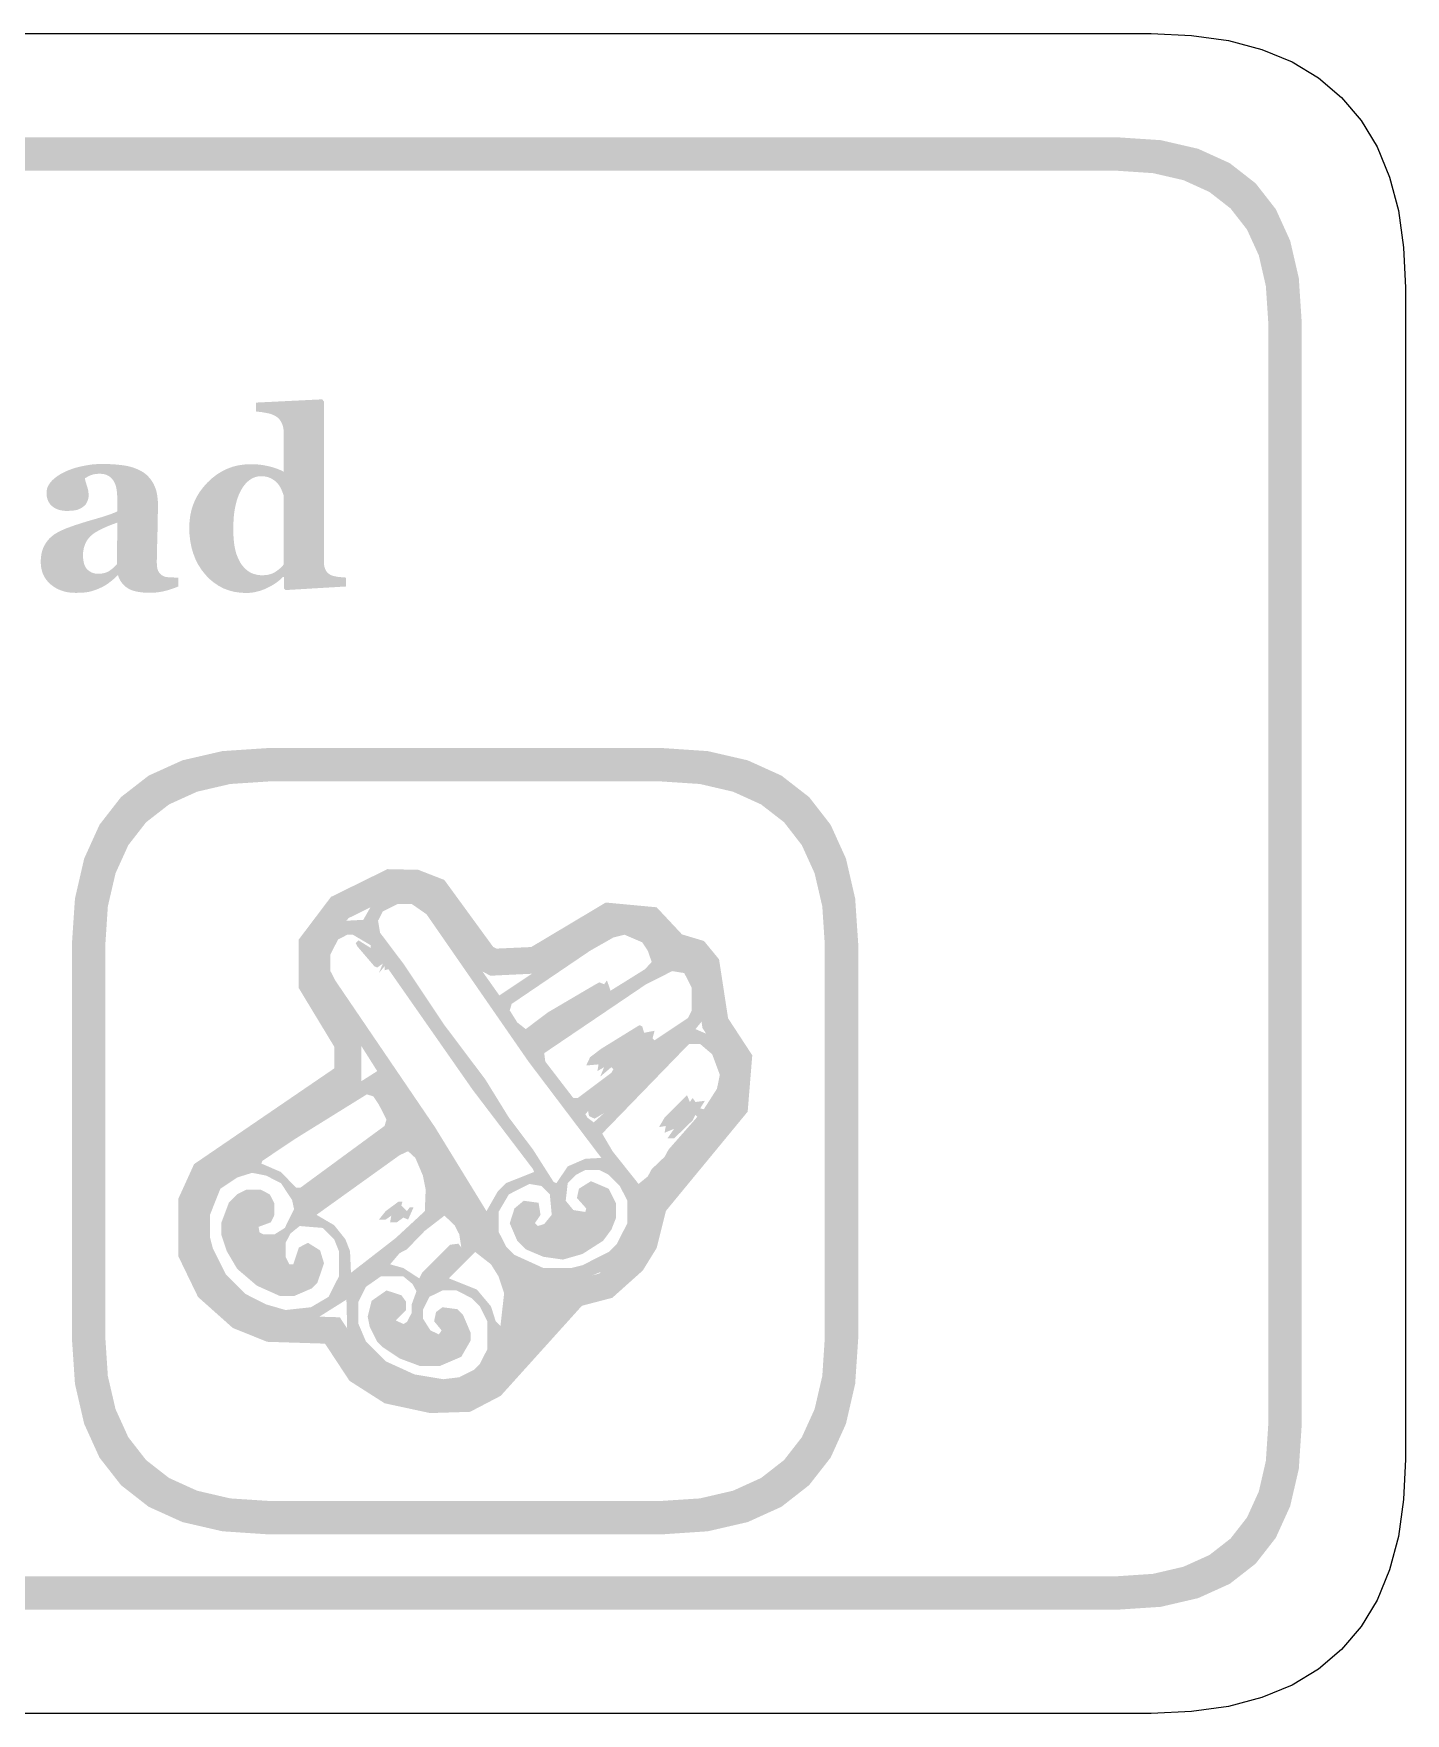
# Model space of a CAD drawing. Header units: millimetres. Extents: x 4 to 272, y 4 to 144.
# Drawn here: x 51.64 to 68.04, y 123.96 to 144.04 of the extents above; entities that cross this region are included whole.
import ezdxf

# ---------------------------------------------------------------- set-up
doc = ezdxf.new("R2010")
doc.units = ezdxf.units.MM
doc.layers.add('CUT', color=1, linetype='Continuous')
doc.layers.add('RASTER', color=7, linetype='Continuous')

msp = doc.modelspace()

# ---------------------------------------------------------------- hatches: boundary and pattern name
at = {"layer": 'RASTER'}
h = msp.add_hatch(color=7, dxfattribs=at)
h.paths.add_polyline_path([(5.2, 140.6), (5.234, 141.116), (5.337, 141.563), (5.509, 141.941), (5.75, 142.25), (6.059, 142.491), (6.438, 142.663), (6.884, 142.766), (7.4, 142.8), (64.6, 142.8), (65.116, 142.766), (65.563, 142.663), (65.941, 142.491), (66.25, 142.25), (66.491, 141.941), (66.663, 141.563), (66.766, 141.116), (66.8, 140.6), (66.8, 127.4), (66.766, 126.884), (66.663, 126.438), (66.491, 126.059), (66.25, 125.75), (65.941, 125.509), (65.563, 125.338), (65.116, 125.234), (64.6, 125.2), (7.4, 125.2), (6.884, 125.234), (6.438, 125.338), (6.059, 125.509), (5.75, 125.75), (5.509, 126.059), (5.337, 126.438), (5.234, 126.884), (5.2, 127.4)])
h.paths.add_polyline_path([(5.6, 140.6), (5.6, 127.4), (5.628, 126.978), (5.712, 126.613), (5.853, 126.303), (6.05, 126.05), (6.303, 125.853), (6.612, 125.713), (6.978, 125.628), (7.4, 125.6), (64.6, 125.6), (65.022, 125.628), (65.387, 125.713), (65.697, 125.853), (65.95, 126.05), (66.147, 126.303), (66.288, 126.613), (66.372, 126.978), (66.4, 127.4), (66.4, 140.6), (66.372, 141.022), (66.288, 141.388), (66.147, 141.697), (65.95, 141.95), (65.697, 142.147), (65.387, 142.288), (65.022, 142.372), (64.6, 142.4), (7.4, 142.4), (6.978, 142.372), (6.612, 142.288), (6.303, 142.147), (6.05, 141.95), (5.853, 141.697), (5.712, 141.388), (5.628, 141.022), (5.6, 140.6)])
h = msp.add_hatch(color=7, dxfattribs=at)
h.paths.add_polyline_path([(55.378, 137.431), (54.656, 137.388), (54.634, 137.409), (54.634, 137.544), (54.624, 137.546), (54.605, 137.527), (54.585, 137.509), (54.563, 137.491), (54.54, 137.474), (54.515, 137.457), (54.488, 137.441), (54.46, 137.426), (54.43, 137.411), (54.399, 137.397), (54.369, 137.386), (54.338, 137.376), (54.307, 137.368), (54.276, 137.361), (54.245, 137.357), (54.214, 137.354), (54.183, 137.353), (54.111, 137.357), (54.042, 137.367), (53.976, 137.384), (53.913, 137.408), (53.854, 137.439), (53.798, 137.477), (53.745, 137.521), (53.695, 137.573), (53.65, 137.63), (53.611, 137.691), (53.578, 137.756), (53.551, 137.825), (53.53, 137.898), (53.515, 137.975), (53.506, 138.056), (53.503, 138.141), (53.507, 138.217), (53.517, 138.29), (53.534, 138.361), (53.557, 138.428), (53.587, 138.493), (53.624, 138.555), (53.668, 138.615), (53.718, 138.671), (53.773, 138.723), (53.831, 138.768), (53.892, 138.806), (53.955, 138.837), (54.021, 138.862), (54.091, 138.879), (54.163, 138.889), (54.237, 138.893), (54.267, 138.892), (54.296, 138.891), (54.325, 138.889), (54.354, 138.886), (54.382, 138.882), (54.409, 138.877), (54.436, 138.872), (54.463, 138.866), (54.489, 138.859), (54.513, 138.851), (54.536, 138.844), (54.558, 138.836), (54.578, 138.828), (54.597, 138.82), (54.615, 138.811), (54.631, 138.802), (54.631, 139.281), (54.631, 139.294), (54.63, 139.308), (54.628, 139.321), (54.626, 139.333), (54.623, 139.346), (54.619, 139.358), (54.615, 139.371), (54.609, 139.383), (54.604, 139.394), (54.597, 139.405), (54.591, 139.415), (54.584, 139.425), (54.576, 139.434), (54.568, 139.442), (54.56, 139.45), (54.551, 139.457), (54.539, 139.464), (54.527, 139.472), (54.514, 139.478), (54.5, 139.484), (54.485, 139.49), (54.47, 139.495), (54.454, 139.499), (54.437, 139.503), (54.42, 139.506), (54.403, 139.509), (54.386, 139.512), (54.369, 139.515), (54.352, 139.517), (54.335, 139.519), (54.317, 139.521), (54.3, 139.523), (54.3, 139.629), (55.091, 139.668), (55.113, 139.644), (55.113, 137.724), (55.114, 137.71), (55.114, 137.697), (55.116, 137.684), (55.118, 137.672), (55.12, 137.661), (55.124, 137.65), (55.127, 137.64), (55.132, 137.63), (55.137, 137.621), (55.142, 137.612), (55.149, 137.604), (55.156, 137.596), (55.163, 137.589), (55.172, 137.582), (55.181, 137.576), (55.191, 137.57), (55.199, 137.566), (55.208, 137.562), (55.218, 137.559), (55.229, 137.556), (55.241, 137.553), (55.253, 137.551), (55.267, 137.548), (55.281, 137.546), (55.296, 137.545), (55.309, 137.543), (55.323, 137.542), (55.335, 137.541), (55.347, 137.54), (55.358, 137.539), (55.369, 137.538), (55.378, 137.538)])
h.paths.add_polyline_path([(54.631, 137.692), (54.631, 138.519), (54.629, 138.528), (54.626, 138.536), (54.623, 138.545), (54.619, 138.555), (54.615, 138.564), (54.611, 138.574), (54.607, 138.584), (54.603, 138.594), (54.598, 138.604), (54.593, 138.614), (54.587, 138.624), (54.581, 138.634), (54.574, 138.643), (54.567, 138.653), (54.56, 138.662), (54.552, 138.671), (54.545, 138.679), (54.536, 138.686), (54.527, 138.694), (54.518, 138.7), (54.508, 138.707), (54.497, 138.714), (54.486, 138.72), (54.474, 138.726), (54.461, 138.731), (54.449, 138.736), (54.435, 138.74), (54.422, 138.743), (54.408, 138.746), (54.393, 138.748), (54.378, 138.749), (54.363, 138.749), (54.327, 138.747), (54.293, 138.739), (54.261, 138.726), (54.23, 138.708), (54.201, 138.684), (54.173, 138.656), (54.147, 138.622), (54.123, 138.584), (54.101, 138.54), (54.082, 138.492), (54.066, 138.44), (54.053, 138.384), (54.042, 138.323), (54.035, 138.259), (54.031, 138.19), (54.029, 138.116), (54.03, 138.087), (54.03, 138.058), (54.032, 138.031), (54.034, 138.004), (54.036, 137.977), (54.039, 137.952), (54.042, 137.927), (54.046, 137.903), (54.051, 137.88), (54.056, 137.857), (54.062, 137.835), (54.069, 137.813), (54.077, 137.792), (54.086, 137.771), (54.095, 137.751), (54.105, 137.731), (54.116, 137.712), (54.128, 137.694), (54.141, 137.678), (54.154, 137.662), (54.168, 137.647), (54.183, 137.634), (54.198, 137.621), (54.215, 137.609), (54.232, 137.599), (54.25, 137.59), (54.268, 137.583), (54.288, 137.577), (54.308, 137.572), (54.33, 137.568), (54.352, 137.566), (54.375, 137.566), (54.397, 137.566), (54.418, 137.568), (54.438, 137.57), (54.457, 137.574), (54.475, 137.579), (54.492, 137.585), (54.508, 137.592), (54.523, 137.6), (54.537, 137.609), (54.552, 137.619), (54.566, 137.629), (54.579, 137.64), (54.593, 137.652), (54.606, 137.664), (54.619, 137.678), (54.631, 137.692)])
h = msp.add_hatch(color=7, dxfattribs=at)
h.paths.add_polyline_path([(53.372, 137.431), (53.355, 137.424), (53.338, 137.417), (53.32, 137.411), (53.301, 137.404), (53.282, 137.398), (53.262, 137.391), (53.241, 137.385), (53.219, 137.379), (53.197, 137.374), (53.175, 137.369), (53.152, 137.365), (53.129, 137.362), (53.105, 137.359), (53.082, 137.358), (53.058, 137.356), (53.033, 137.356), (52.99, 137.357), (52.949, 137.359), (52.911, 137.364), (52.877, 137.369), (52.845, 137.377), (52.816, 137.386), (52.791, 137.397), (52.768, 137.41), (52.748, 137.424), (52.729, 137.439), (52.712, 137.456), (52.697, 137.475), (52.683, 137.494), (52.671, 137.516), (52.661, 137.538), (52.652, 137.563), (52.644, 137.563), (52.631, 137.55), (52.619, 137.539), (52.607, 137.527), (52.595, 137.516), (52.583, 137.506), (52.571, 137.496), (52.559, 137.487), (52.548, 137.478), (52.536, 137.469), (52.524, 137.461), (52.512, 137.453), (52.5, 137.445), (52.487, 137.438), (52.475, 137.431), (52.462, 137.424), (52.449, 137.418), (52.432, 137.41), (52.415, 137.403), (52.398, 137.396), (52.381, 137.39), (52.365, 137.384), (52.348, 137.379), (52.332, 137.374), (52.316, 137.37), (52.299, 137.366), (52.281, 137.363), (52.261, 137.361), (52.24, 137.358), (52.217, 137.357), (52.192, 137.356), (52.166, 137.355), (52.138, 137.355), (52.096, 137.356), (52.056, 137.361), (52.018, 137.369), (51.981, 137.38), (51.945, 137.394), (51.911, 137.411), (51.879, 137.431), (51.848, 137.455), (51.82, 137.481), (51.796, 137.509), (51.775, 137.539), (51.758, 137.572), (51.745, 137.606), (51.736, 137.642), (51.73, 137.68), (51.728, 137.721), (51.728, 137.744), (51.73, 137.767), (51.732, 137.788), (51.735, 137.809), (51.738, 137.829), (51.743, 137.848), (51.748, 137.866), (51.754, 137.883), (51.761, 137.899), (51.769, 137.915), (51.777, 137.93), (51.786, 137.945), (51.796, 137.96), (51.806, 137.974), (51.817, 137.988), (51.829, 138.001), (51.84, 138.012), (51.852, 138.023), (51.864, 138.033), (51.877, 138.043), (51.889, 138.053), (51.903, 138.062), (51.917, 138.07), (51.931, 138.078), (51.946, 138.086), (51.961, 138.093), (51.976, 138.101), (51.992, 138.108), (52.008, 138.115), (52.024, 138.122), (52.041, 138.129), (52.058, 138.135), (52.091, 138.147), (52.127, 138.16), (52.164, 138.172), (52.203, 138.185), (52.243, 138.197), (52.285, 138.21), (52.329, 138.223), (52.374, 138.236), (52.419, 138.249), (52.46, 138.261), (52.498, 138.273), (52.534, 138.285), (52.566, 138.296), (52.595, 138.308), (52.621, 138.318), (52.644, 138.329), (52.644, 138.469), (52.643, 138.479), (52.643, 138.489), (52.643, 138.5), (52.642, 138.512), (52.641, 138.524), (52.64, 138.537), (52.639, 138.551), (52.638, 138.566), (52.636, 138.581), (52.634, 138.595), (52.631, 138.608), (52.629, 138.621), (52.625, 138.634), (52.621, 138.645), (52.617, 138.657), (52.613, 138.667), (52.607, 138.679), (52.601, 138.69), (52.594, 138.7), (52.586, 138.71), (52.578, 138.72), (52.569, 138.729), (52.559, 138.738), (52.548, 138.746), (52.537, 138.754), (52.525, 138.76), (52.511, 138.766), (52.497, 138.77), (52.483, 138.774), (52.467, 138.776), (52.45, 138.778), (52.433, 138.778), (52.417, 138.778), (52.402, 138.777), (52.387, 138.776), (52.373, 138.774), (52.36, 138.771), (52.348, 138.768), (52.336, 138.764), (52.325, 138.76), (52.314, 138.756), (52.304, 138.751), (52.295, 138.746), (52.286, 138.742), (52.278, 138.737), (52.27, 138.732), (52.262, 138.728), (52.255, 138.723), (52.257, 138.715), (52.259, 138.706), (52.261, 138.696), (52.264, 138.686), (52.267, 138.674), (52.271, 138.662), (52.275, 138.648), (52.28, 138.633), (52.285, 138.618), (52.289, 138.604), (52.293, 138.589), (52.296, 138.574), (52.298, 138.56), (52.299, 138.546), (52.3, 138.532), (52.301, 138.518), (52.301, 138.511), (52.3, 138.504), (52.299, 138.497), (52.297, 138.49), (52.296, 138.482), (52.293, 138.473), (52.291, 138.465), (52.288, 138.455), (52.284, 138.446), (52.28, 138.438), (52.276, 138.43), (52.271, 138.422), (52.267, 138.415), (52.261, 138.408), (52.256, 138.402), (52.25, 138.396), (52.241, 138.389), (52.232, 138.382), (52.223, 138.376), (52.214, 138.37), (52.204, 138.365), (52.194, 138.36), (52.184, 138.355), (52.174, 138.351), (52.163, 138.347), (52.15, 138.344), (52.136, 138.341), (52.121, 138.339), (52.104, 138.337), (52.086, 138.336), (52.067, 138.335), (52.046, 138.335), (52.016, 138.335), (51.988, 138.338), (51.962, 138.343), (51.938, 138.349), (51.916, 138.358), (51.895, 138.368), (51.877, 138.38), (51.86, 138.394), (51.845, 138.409), (51.832, 138.426), (51.821, 138.443), (51.813, 138.462), (51.806, 138.482), (51.801, 138.503), (51.798, 138.525), (51.797, 138.548), (51.798, 138.569), (51.801, 138.588), (51.806, 138.608), (51.813, 138.626), (51.822, 138.644), (51.834, 138.662), (51.847, 138.679), (51.862, 138.696), (51.879, 138.712), (51.896, 138.727), (51.915, 138.741), (51.934, 138.755), (51.955, 138.768), (51.976, 138.781), (51.998, 138.792), (52.021, 138.803), (52.045, 138.814), (52.069, 138.824), (52.094, 138.833), (52.12, 138.842), (52.147, 138.851), (52.175, 138.858), (52.204, 138.865), (52.233, 138.871), (52.263, 138.877), (52.292, 138.882), (52.321, 138.886), (52.349, 138.89), (52.377, 138.892), (52.404, 138.894), (52.43, 138.895), (52.456, 138.896), (52.491, 138.895), (52.526, 138.895), (52.559, 138.893), (52.592, 138.891), (52.625, 138.889), (52.656, 138.886), (52.687, 138.883), (52.717, 138.879), (52.746, 138.874), (52.775, 138.868), (52.802, 138.861), (52.83, 138.853), (52.856, 138.844), (52.882, 138.833), (52.906, 138.822), (52.931, 138.809), (52.953, 138.796), (52.974, 138.781), (52.994, 138.764), (53.012, 138.746), (53.03, 138.727), (53.046, 138.706), (53.061, 138.684), (53.075, 138.66), (53.087, 138.635), (53.098, 138.608), (53.108, 138.579), (53.115, 138.548), (53.121, 138.516), (53.125, 138.481), (53.128, 138.445), (53.128, 138.406), (53.128, 138.364), (53.128, 138.32), (53.127, 138.274), (53.127, 138.225), (53.126, 138.175), (53.125, 138.123), (53.123, 138.07), (53.122, 138.014), (53.12, 137.959), (53.119, 137.91), (53.118, 137.865), (53.117, 137.826), (53.116, 137.791), (53.116, 137.761), (53.115, 137.735), (53.115, 137.715), (53.116, 137.699), (53.116, 137.684), (53.118, 137.669), (53.12, 137.656), (53.123, 137.643), (53.126, 137.632), (53.13, 137.621), (53.135, 137.611), (53.14, 137.602), (53.146, 137.593), (53.153, 137.585), (53.16, 137.578), (53.168, 137.571), (53.177, 137.565), (53.186, 137.559), (53.196, 137.554), (53.202, 137.551), (53.21, 137.549), (53.218, 137.546), (53.228, 137.544), (53.238, 137.543), (53.249, 137.542), (53.261, 137.541), (53.274, 137.54), (53.287, 137.539), (53.3, 137.539), (53.313, 137.539), (53.325, 137.538), (53.337, 137.538), (53.349, 137.538), (53.36, 137.538), (53.372, 137.538)])
h.paths.add_polyline_path([(52.644, 138.194), (52.623, 138.187), (52.603, 138.18), (52.582, 138.172), (52.562, 138.164), (52.542, 138.156), (52.521, 138.148), (52.501, 138.139), (52.481, 138.13), (52.461, 138.121), (52.443, 138.112), (52.425, 138.103), (52.408, 138.093), (52.392, 138.084), (52.377, 138.074), (52.362, 138.065), (52.349, 138.055), (52.336, 138.044), (52.323, 138.033), (52.312, 138.021), (52.301, 138.008), (52.291, 137.995), (52.281, 137.98), (52.272, 137.966), (52.264, 137.95), (52.257, 137.934), (52.251, 137.917), (52.245, 137.899), (52.241, 137.881), (52.238, 137.862), (52.235, 137.842), (52.234, 137.821), (52.233, 137.8), (52.234, 137.772), (52.237, 137.747), (52.241, 137.723), (52.246, 137.701), (52.254, 137.682), (52.263, 137.664), (52.273, 137.648), (52.285, 137.634), (52.299, 137.622), (52.313, 137.612), (52.328, 137.603), (52.343, 137.596), (52.36, 137.59), (52.377, 137.586), (52.395, 137.584), (52.414, 137.583), (52.433, 137.584), (52.452, 137.585), (52.47, 137.588), (52.487, 137.591), (52.503, 137.596), (52.518, 137.602), (52.533, 137.608), (52.546, 137.616), (52.559, 137.625), (52.571, 137.634), (52.583, 137.643), (52.595, 137.653), (52.606, 137.663), (52.617, 137.674), (52.628, 137.686), (52.638, 137.697)])
h = msp.add_hatch(color=7, dxfattribs=at)
h.paths.add_polyline_path([(52.1, 133.15), (52.137, 133.701), (52.247, 134.178), (52.43, 134.582), (52.687, 134.913), (53.018, 135.17), (53.422, 135.353), (53.899, 135.463), (54.45, 135.5), (59.15, 135.5), (59.701, 135.463), (60.178, 135.353), (60.582, 135.17), (60.913, 134.913), (61.17, 134.582), (61.353, 134.178), (61.463, 133.701), (61.5, 133.15), (61.5, 128.45), (61.463, 127.899), (61.353, 127.422), (61.17, 127.018), (60.912, 126.688), (60.582, 126.43), (60.178, 126.247), (59.701, 126.137), (59.15, 126.1), (54.45, 126.1), (53.899, 126.137), (53.422, 126.247), (53.018, 126.43), (52.688, 126.688), (52.43, 127.018), (52.247, 127.422), (52.137, 127.899), (52.1, 128.45)])
h.paths.add_polyline_path([(52.5, 133.15), (52.5, 128.45), (52.53, 127.993), (52.622, 127.597), (52.774, 127.262), (52.987, 126.988), (53.262, 126.774), (53.597, 126.622), (53.993, 126.53), (54.45, 126.5), (59.15, 126.5), (59.607, 126.53), (60.003, 126.622), (60.338, 126.774), (60.613, 126.988), (60.826, 127.262), (60.978, 127.597), (61.07, 127.993), (61.1, 128.45), (61.1, 133.15), (61.07, 133.607), (60.978, 134.003), (60.826, 134.338), (60.613, 134.613), (60.338, 134.826), (60.003, 134.978), (59.607, 135.07), (59.15, 135.1), (54.45, 135.1), (53.993, 135.07), (53.597, 134.978), (53.262, 134.826), (52.988, 134.613), (52.774, 134.338), (52.622, 134.003), (52.53, 133.607), (52.5, 133.15)])
h = msp.add_hatch(color=7, dxfattribs=at)
h.paths.add_polyline_path([(55.872, 134.052), (56.241, 134.044), (56.552, 133.923), (57.136, 133.122), (57.175, 133.102), (57.591, 133.121), (58.482, 133.653), (59.09, 133.596), (59.393, 133.272), (59.656, 133.193), (59.836, 132.974), (59.944, 132.269), (60.233, 131.827), (60.178, 131.153), (59.201, 129.967), (59.09, 129.523), (58.924, 129.254), (58.56, 128.928), (58.197, 128.833), (57.226, 127.756), (56.86, 127.565), (56.382, 127.55), (55.839, 127.667), (55.418, 127.936), (55.126, 128.38), (54.435, 128.402), (54.024, 128.567), (53.608, 128.938), (53.371, 129.428), (53.371, 130.109), (53.561, 130.526), (55.239, 131.672), (55.239, 131.925), (54.81, 132.634), (54.81, 133.208), (55.197, 133.72)])
h.paths.add_polyline_path([(55.943, 133.73), (55.406, 133.466), (55.13, 133.101), (55.13, 132.724), (55.559, 132.014), (55.559, 131.503), (53.815, 130.312), (53.691, 130.039), (53.691, 129.502), (53.868, 129.135), (54.195, 128.843), (54.501, 128.72), (55.303, 128.695), (55.648, 128.169), (55.963, 127.968), (56.411, 127.871), (56.777, 127.883), (57.027, 128.013), (58.024, 129.119), (58.404, 129.218), (58.676, 129.462), (58.792, 129.648), (58.908, 130.115), (59.867, 131.279), (59.905, 131.743), (59.638, 132.152), (59.533, 132.839), (59.471, 132.915), (59.219, 132.99), (58.939, 133.289), (58.556, 133.325), (57.686, 132.806), (57.104, 132.778), (56.922, 132.872), (56.348, 133.658), (56.177, 133.725), (55.943, 133.73)])
h = msp.add_hatch(color=7, dxfattribs=at)
h.paths.add_polyline_path([(55.938, 133.794), (56.162, 133.804), (56.406, 133.68), (57.21, 132.542), (58.261, 133.245), (58.573, 133.402), (58.84, 133.402), (59.018, 133.312), (59.085, 133.245), (59.199, 133.024), (59.41, 133), (59.554, 132.91), (59.677, 132.666), (59.677, 132.364), (59.62, 132.22), (59.554, 132.14), (59.788, 132.039), (59.888, 131.939), (60.012, 131.628), (59.979, 131.393), (59.821, 131.115), (58.931, 130.064), (58.907, 129.82), (58.84, 129.619), (58.75, 129.475), (58.516, 129.274), (58.06, 129.093), (57.913, 128.906), (57.726, 128.725), (57.679, 128.638), (57.424, 128.39), (57.377, 128.303), (57.009, 127.935), (56.765, 127.811), (56.296, 127.811), (55.961, 127.911), (55.683, 128.069), (55.549, 128.203), (55.425, 128.414), (55.392, 128.514), (55.382, 128.906), (55.024, 128.681), (54.789, 128.615), (54.522, 128.648), (54.143, 128.805), (54.043, 128.872), (53.775, 129.174), (53.618, 129.518), (53.618, 129.686), (53.584, 129.753), (53.651, 130.121), (53.808, 130.399), (55.75, 131.638), (55.369, 132.24), (55.181, 132.488), (55.057, 132.733), (55.024, 132.967), (55.134, 133.258), (55.215, 133.345), (55.392, 133.436), (55.583, 133.446), (55.717, 133.68)])
h.paths.add_polyline_path([(55.995, 133.636), (55.817, 133.546), (55.76, 133.436), (55.784, 133.292), (56.072, 132.91), (56.554, 132.187), (57.043, 131.537), (57.324, 131.082), (57.612, 130.7), (57.859, 130.312), (57.893, 130.299), (58.027, 130.499), (58.238, 130.59), (58.429, 130.6), (57.558, 131.752), (56.339, 133.513), (56.162, 133.636)])
h.paths.add_polyline_path([(55.392, 133.268), (55.282, 133.211), (55.191, 133.034), (55.191, 132.833), (55.248, 132.722), (56.44, 130.968), (57.056, 129.964), (57.19, 130.198), (57.29, 130.299), (57.625, 130.432), (57.612, 130.466), (56.889, 131.417), (55.884, 132.856), (55.837, 132.843), (55.837, 132.89), (55.77, 132.81), (55.817, 132.923), (55.75, 132.876), (55.717, 132.89), (55.516, 133.124), (55.492, 133.168), (55.526, 133.201), (55.67, 133.111), (55.67, 133.144), (55.459, 133.268)])
h.paths.add_polyline_path([(58.706, 133.268), (58.573, 133.235), (58.295, 133.077), (57.357, 132.441), (57.334, 132.364), (57.424, 132.22), (57.525, 132.14), (57.792, 132.341), (58.362, 132.676), (58.405, 132.699), (58.462, 132.676), (58.496, 132.722), (58.539, 132.599), (58.951, 132.856), (59.031, 132.943), (58.984, 133.077), (58.917, 133.178)])
h.paths.add_polyline_path([(59.276, 132.833), (58.964, 132.676), (57.746, 131.852), (57.759, 131.752), (58.094, 131.316), (58.147, 131.316), (58.549, 131.618), (58.573, 131.661), (58.549, 131.685), (58.415, 131.571), (58.462, 131.685), (58.382, 131.638), (58.395, 131.718), (58.248, 131.705), (58.295, 131.805), (58.429, 131.906), (58.884, 132.187), (58.917, 132.173), (58.941, 132.096), (59.065, 132.12), (59.041, 132.029), (59.065, 132.006), (59.466, 132.274), (59.51, 132.364), (59.51, 132.632), (59.42, 132.81)])
h.paths.add_polyline_path([(59.477, 131.962), (58.439, 130.891), (58.563, 130.68), (58.874, 130.289), (58.984, 130.379), (59.031, 130.466), (59.185, 130.613), (59.232, 130.7), (59.577, 131.092), (59.554, 131.115), (59.52, 131.048), (59.299, 130.834), (59.219, 130.834), (59.299, 130.948), (59.185, 130.901), (59.199, 130.982), (59.118, 130.968), (59.185, 131.082), (59.453, 131.35), (59.487, 131.269), (59.52, 131.316), (59.554, 131.269), (59.667, 131.283), (59.61, 131.192), (59.654, 131.182), (59.811, 131.427), (59.845, 131.594), (59.754, 131.839), (59.61, 131.962)])
h.paths.add_polyline_path([(55.626, 131.36), (54.779, 130.834), (54.378, 130.566), (54.364, 130.533), (54.599, 130.432), (54.779, 130.245), (54.833, 130.245), (55.837, 130.982), (55.861, 131.059), (55.77, 131.236), (55.703, 131.336)])
h.paths.add_polyline_path([(58.271, 131.159), (58.238, 131.125), (58.261, 131.082), (58.338, 131.025), (58.462, 131.136), (58.348, 131.069), (58.281, 131.102)])
h.paths.add_polyline_path([(56.119, 130.68), (56.018, 130.633), (55.024, 129.92), (55.235, 129.796), (55.369, 129.629), (55.425, 129.485), (55.436, 129.227), (55.971, 129.642), (56.319, 129.964), (56.329, 130.222), (56.296, 130.389), (56.206, 130.6)])
h.paths.add_polyline_path([(58.238, 130.456), (58.127, 130.399), (58.027, 130.299), (58.003, 130.088), (58.094, 129.977), (58.238, 129.954), (58.248, 129.997), (58.137, 130.121), (58.161, 130.232), (58.305, 130.322), (58.516, 130.232), (58.606, 130.054), (58.606, 129.887), (58.549, 129.743), (58.449, 129.609), (58.204, 129.452), (57.97, 129.385), (57.736, 129.418), (57.525, 129.508), (57.424, 129.609), (57.334, 129.82), (57.391, 129.997), (57.501, 130.088), (57.679, 130.064), (57.702, 129.92), (57.635, 129.82), (57.669, 129.786), (57.746, 129.81), (57.836, 129.92), (57.813, 130.165), (57.712, 130.265), (57.568, 130.289), (57.324, 130.165), (57.2, 129.954), (57.2, 129.719), (57.29, 129.542), (57.391, 129.441), (57.736, 129.284), (58.07, 129.284), (58.204, 129.318), (58.516, 129.475), (58.616, 129.575), (58.74, 129.82), (58.74, 130.088), (58.65, 130.265), (58.516, 130.399), (58.405, 130.456)])
h.paths.add_polyline_path([(54.254, 130.422), (54.076, 130.366), (53.875, 130.232), (53.751, 129.92), (53.751, 129.652), (53.785, 129.518), (53.942, 129.207), (54.177, 128.973), (54.421, 128.849), (54.655, 128.782), (54.957, 128.815), (55.168, 128.939), (55.292, 129.184), (55.292, 129.485), (55.235, 129.629), (55.101, 129.763), (54.823, 129.786), (54.712, 129.696), (54.655, 129.585), (54.655, 129.418), (54.699, 129.328), (54.746, 129.328), (54.813, 129.529), (54.923, 129.585), (55.067, 129.495), (55.114, 129.341), (55.034, 129.107), (54.967, 129.04), (54.756, 128.949), (54.588, 128.949), (54.311, 129.073), (54.076, 129.274), (53.952, 129.485), (53.885, 129.686), (53.885, 129.82), (53.976, 130.064), (54.076, 130.165), (54.187, 130.222), (54.354, 130.222), (54.465, 130.165), (54.522, 130.054), (54.522, 129.92), (54.478, 129.83), (54.331, 129.776), (54.344, 129.709), (54.388, 129.686), (54.522, 129.686), (54.645, 129.763), (54.756, 129.987), (54.732, 130.098), (54.599, 130.299), (54.421, 130.389)])
h.paths.add_polyline_path([(56.005, 130.078), (56.052, 130.078), (56.038, 130.031), (56.105, 129.964), (56.139, 130.011), (56.185, 130.011), (56.119, 129.863), (56.062, 129.887), (55.985, 129.83), (55.904, 129.83), (55.918, 129.91), (55.851, 129.863), (55.77, 129.863), (55.851, 129.964)])
h.paths.add_polyline_path([(56.554, 129.91), (56.319, 129.729), (56.105, 129.508), (56.018, 129.462), (55.904, 129.328), (56.062, 129.284), (56.252, 129.16), (56.286, 129.227), (56.621, 129.562), (56.721, 129.575), (56.755, 129.529), (56.731, 129.686), (56.674, 129.796)])
h.paths.add_polyline_path([(56.922, 129.475), (56.607, 129.16), (56.942, 129.026), (57.11, 128.825), (57.166, 128.648), (57.223, 128.591), (57.267, 128.983), (57.2, 129.184), (57.11, 129.328)])
h.paths.add_polyline_path([(55.794, 129.184), (55.616, 129.06), (55.526, 128.882), (55.526, 128.615), (55.616, 128.404), (55.851, 128.169), (56.196, 128.012), (56.54, 127.955), (56.731, 127.978), (56.909, 128.069), (56.976, 128.136), (57.066, 128.313), (57.066, 128.648), (56.976, 128.825), (56.875, 128.926), (56.698, 129.016), (56.53, 129.016), (56.373, 128.939), (56.296, 128.782), (56.296, 128.681), (56.386, 128.538), (56.487, 128.491), (56.52, 128.538), (56.43, 128.648), (56.453, 128.758), (56.53, 128.815), (56.708, 128.792), (56.775, 128.725), (56.865, 128.514), (56.865, 128.414), (56.755, 128.223), (56.497, 128.112), (56.262, 128.112), (56.018, 128.203), (55.817, 128.337), (55.75, 128.404), (55.66, 128.581), (55.636, 128.705), (55.683, 128.892), (55.861, 129.016), (56.038, 128.959), (56.095, 128.882), (56.095, 128.782), (55.971, 128.658), (56.062, 128.615), (56.105, 128.638), (56.162, 128.748), (56.162, 128.849), (56.219, 129.006), (56.172, 129.093), (56.062, 129.184)])

# ---------------------------------------------------------------- linework, layer by layer
at = {"layer": 'CUT'}
msp.add_lwpolyline([(6.999, 144.04), (65.001, 144.04), (65.483, 144.019), (65.925, 143.956), (66.325, 143.851), (66.685, 143.703), (67.003, 143.512), (67.278, 143.278), (67.512, 143.003), (67.703, 142.685), (67.851, 142.325), (67.956, 141.925), (68.019, 141.483), (68.04, 141.001), (68.04, 126.999), (68.019, 126.517), (67.956, 126.075), (67.851, 125.675), (67.703, 125.315), (67.512, 124.997), (67.278, 124.722), (67.003, 124.488), (66.685, 124.297), (66.325, 124.149), (65.925, 124.044), (65.483, 123.981), (65.001, 123.96), (6.999, 123.96)], dxfattribs=at)

doc.saveas('drawing.dxf')
